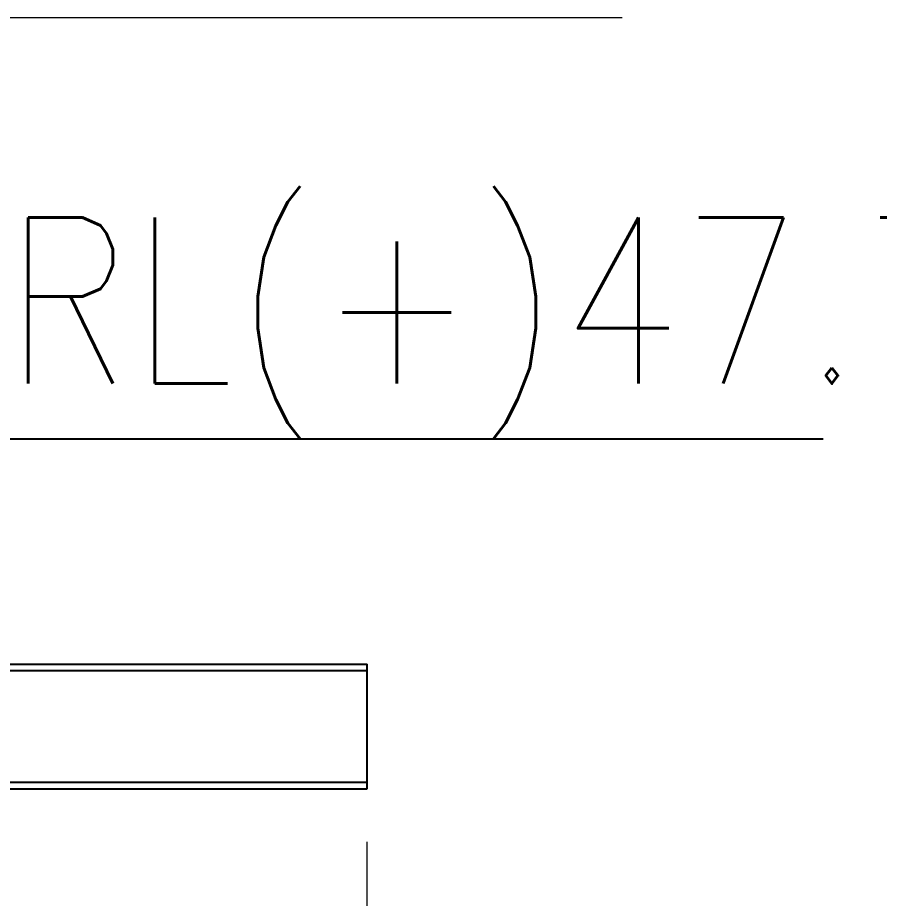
# Model space of a CAD drawing. Header units: millimetres. Extents: x -243837 to -5443, y 40 to 285140.
# Drawn here: x -85578 to -83500, y 126827 to 128951 of the extents above; entities that cross this region are included whole.
import ezdxf

# ---------------------------------------------------------------- set-up
doc = ezdxf.new("R2010")
doc.units = ezdxf.units.MM
doc.layers.add('DIM', color=1, linetype='Continuous', lineweight=9)
doc.layers.add('R-OBJECT', color=2, linetype='Continuous', lineweight=20)
doc.layers.add('MEC20', color=2, linetype='Continuous')
doc.styles.add('KA', font='romans.shx', dxfattribs={"width": 0.7})
doc.dimstyles.new('rakesh', dxfattribs={"dimscale": 160, "dimtxt": 2.5, "dimasz": 1, "dimexe": 0.8, "dimexo": 0.8, "dimgap": 1, "dimtad": 1, "dimdec": 0, "dimzin": 0, "dimdsep": 46, "dimtxsty": 'KA', "dimblk": 'OBLIQUE', "dimcen": 1.5, "dimclrd": 1, "dimclre": 1, "dimclrt": 2, "dimadec": 0, "dimazin": 0, "dimtfac": 1, "dimtdec": 0, "dimtmove": 0, "dimatfit": 2, "dimfxl": 0, "dimtolj": 1, "dimtzin": 0, "dimlwd": -1, "dimlwe": -1, "dimarcsym": 1})
doc.dimstyles.new('rakesh$0', dxfattribs={"dimscale": 160, "dimtxt": 2.5, "dimasz": 1, "dimexe": 0.8, "dimexo": 0.8, "dimgap": 1, "dimtad": 1, "dimdec": 0, "dimzin": 0, "dimdsep": 46, "dimtxsty": 'KA', "dimblk": 'OBLIQUE', "dimcen": 1.5, "dimclrd": 1, "dimclre": 1, "dimclrt": 2, "dimadec": 0, "dimazin": 0, "dimtfac": 1, "dimtdec": 0, "dimtmove": 0, "dimatfit": 2, "dimfxl": 1, "dimtolj": 1, "dimtzin": 0, "dimlwd": -1, "dimlwe": -1, "dimarcsym": 1})

# ---------------------------------------------------------------- blocks, each defined once
blk = doc.blocks.new('_Oblique')
at = {"color": 0, "linetype": 'ByBlock', "lineweight": -2}
blk.add_line((-0.5, -0.5), (0.5, 0.5), dxfattribs=at)
blk = doc.blocks.new('*D334')
at = {"layer": 'DEFPOINTS', "color": 0, "ltscale": 10, "transparency": 16777216}
for p in [(-84735.7, 127091.8, -666309), (-86735.7, 126403.1), (-84735.7, 126236.5)]:
    blk.add_point(p, dxfattribs=at)
at = {"layer": 'DIM', "color": 1, "ltscale": 10, "transparency": 16777216}
for p, q in [((-84735.7, 126963.8), (-84735.7, 126044.5)), ((-86735.7, 126275.1), (-86735.7, 126044.5)), ((-86735.7, 126236.5), (-84735.7, 126236.5))]:
    blk.add_line(p, q, dxfattribs=at)
at = {"layer": 'DIM', "color": 1, "ltscale": 10, "transparency": 16777216, "xscale": 160, "yscale": 160, "zscale": 160, "rotation": 180}
blk.add_blockref('_Oblique', (-86735.7, 126236.5), dxfattribs=at)
at = {"layer": 'DIM', "color": 1, "ltscale": 10, "transparency": 16777216, "xscale": 160, "yscale": 160, "zscale": 160}
blk.add_blockref('_Oblique', (-84735.7, 126236.5), dxfattribs=at)
at = {"layer": 'DIM', "color": 2, "ltscale": 10, "transparency": 16777216, "insert": (-85735.7, 126596.5), "char_height": 400, "attachment_point": 5, "style": 'KA'}
blk.add_mtext('\\A1;2000', dxfattribs=at)
blk = doc.blocks.new('A$C6D9D5851')
at = {"layer": 'R-OBJECT', "ltscale": 10, "annotation_type": 0, "has_hookline": 1, "hookline_direction": 0, "text_width": 1866.7}
blk.add_leader([(-888, 2022.6, 159.8), (388.8, 2108.6, 159.8)], dimstyle='rakesh', override={"dimexe": 1.2, "dimgap": 1, "dimtad": 1, "dimtfill": 1}, dxfattribs=at)

msp = doc.modelspace()

# ---------------------------------------------------------------- linework, layer by layer
at = {"color": 1, "elevation": 0}
msp.add_lwpolyline([(-85725.46, 127542.08), (-85885.76, 127935.32), (-83635.43, 127935.32)], dxfattribs=at)
at = {"layer": 'MEC20'}
for p, q in [((-90235.27, 127391.76, -666309.02), (-84735.31, 127391.76, -666309.02)), ((-84735.31, 127091.76, -8531.88), (-84735.31, 127391.76, -8531.88)), ((-91469.51, 127376.38, -666309.02), (-84735.31, 127376.38, -666309.02)), ((-91469.51, 127107.15, -666309.02), (-84735.31, 127107.15, -666309.02)), ((-91415.31, 127091.76, -666309.02), (-84735.31, 127091.76, -666309.02))]:
    msp.add_line(p, q, dxfattribs=at)

# ---------------------------------------------------------------- texts
at = {"layer": 'R-OBJECT', "ltscale": 10, "style": 'KA', "width": 0.85}
msp.add_text('RL(+)47.734', height=400, dxfattribs=at).set_placement((-85610.8, 128068.49, 0))

# ---------------------------------------------------------------- dimensions: what is measured, and where the dimension line sits
at = {"layer": 'DIM', "ltscale": 10}
dim = msp.add_linear_dim(base=(-84735.73, 126236.46, 0), p1=(-86735.73, 126403.14, 0), p2=(-84735.73, 127091.76, -666309.02), dimstyle='rakesh$0', override={"dimexe": 1.2, "dimfxl": 1.5}, dxfattribs=at)
dim.commit()
dim.dimension.update_dxf_attribs({"geometry": '*D334', "text_midpoint": (-85735.73, 126236.46, 0), "dimtype": 160})

# ---------------------------------------------------------------- next in the draw order: block references
at = {"ltscale": 10}
msp.add_blockref('A$C6D9D5851', (-86535.73, 126842.08, 0), dxfattribs=at)

doc.saveas('drawing.dxf')
